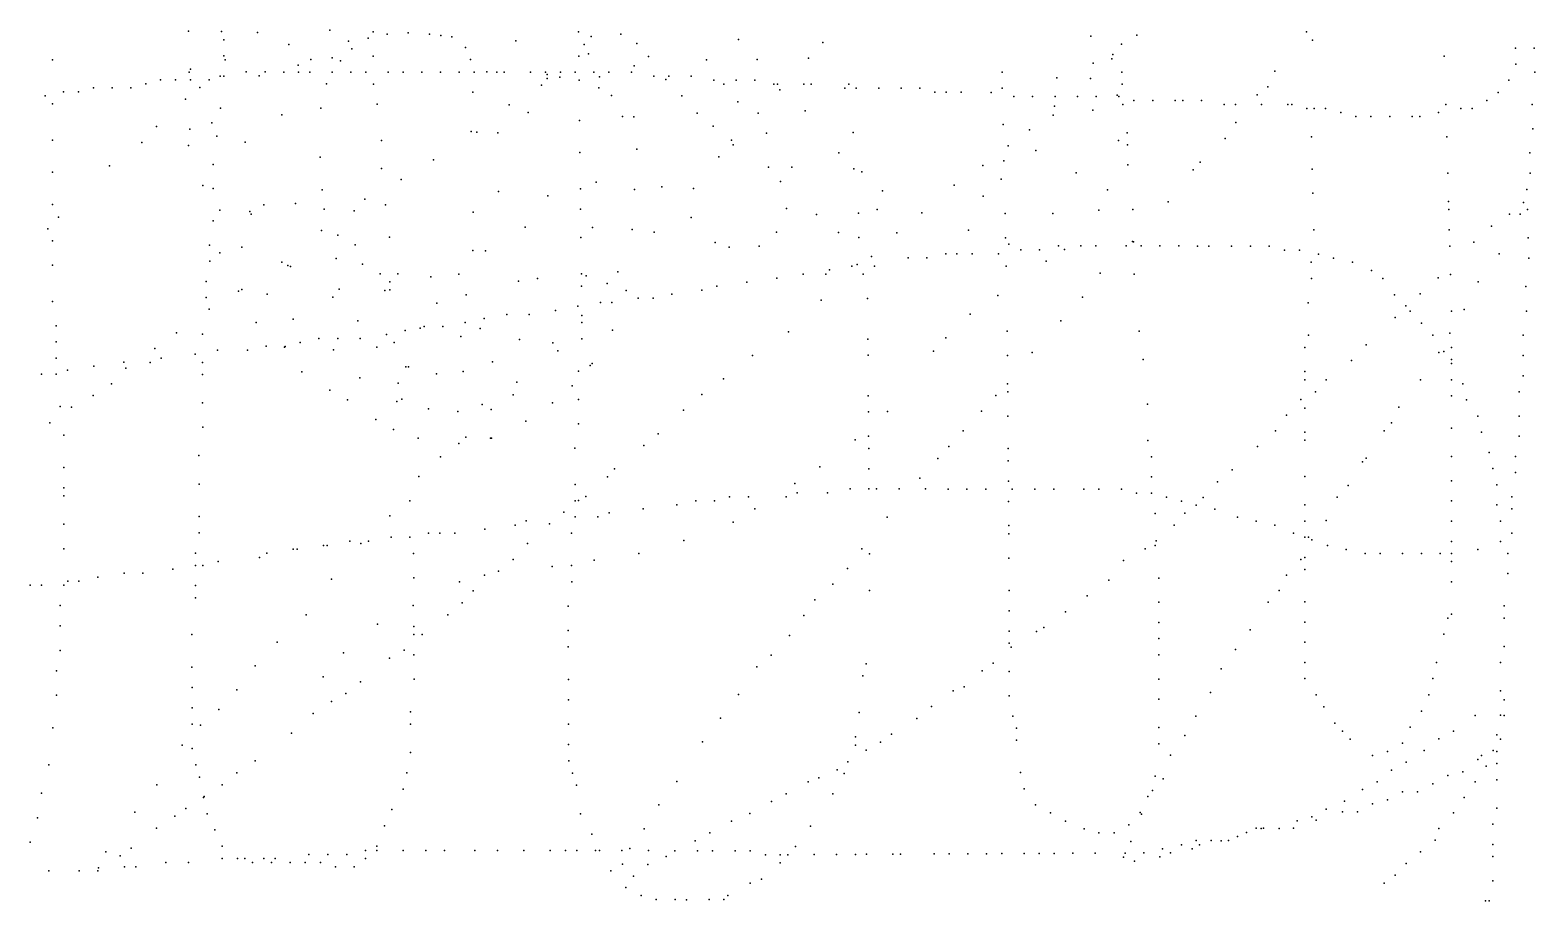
# Model space of a CAD drawing. Header units: metres. Extents: x -21.4 to -6.2, y -43.4 to -42.1.
# Drawn here: x -21.443031 to -21.441632, y -43.119823 to -43.119013 of the extents above; entities that cross this region are included whole.
import ezdxf

# ---------------------------------------------------------------- set-up
doc = ezdxf.new("R2010")
doc.units = ezdxf.units.M

msp = doc.modelspace()

# ---------------------------------------------------------------- linework, layer by layer
at = {"layer": 'Pontos'}
for p in [(-21.4428842, -43.1190137, 428), (-21.4428842, -43.1190137, 428), (-21.4428534, -43.119014, 428), (-21.4428534, -43.119014, 428), (-21.4427528, -43.1190127, 426), (-21.4427528, -43.1190127, 426), (-21.4427125, -43.1190144, 425), (-21.4425214, -43.1190144, 417), (-21.4418442, -43.1190142), (-21.4428513, -43.1190218, 427), (-21.4428199, -43.119015, 427), (-21.4427909, -43.119026, 427), (-21.4427352, -43.119023, 425), (-21.4427169, -43.1190202, 424), (-21.4427169, -43.1190202, 424), (-21.4426995, -43.1190164, 424), (-21.4426995, -43.1190164, 424), (-21.4426797, -43.1190151, 423), (-21.4426797, -43.1190151, 423), (-21.44266, -43.1190164, 422), (-21.44266, -43.1190164, 422), (-21.4426495, -43.1190176, 422), (-21.4426495, -43.1190176, 422), (-21.4426391, -43.1190189, 422), (-21.4426391, -43.1190189, 422), (-21.4425797, -43.1190226, 419), (-21.4425797, -43.1190226, 419), (-21.442516, -43.1190262, 417), (-21.4425096, -43.1190188, 417), (-21.4425096, -43.1190188, 417), (-21.442482, -43.1190164, 416), (-21.4424673, -43.1190253, 415), (-21.4423726, -43.1190214, 414), (-21.4422942, -43.1190242, 412), (-21.4420448, -43.1190183, 412), (-21.4420165, -43.1190257), (-21.4420022, -43.1190175), (-21.4418387, -43.119022), (-21.4430107, -43.1190404, 428), (-21.4428512, -43.1190367, 427), (-21.4428501, -43.1190405, 427), (-21.4427705, -43.1190399, 426), (-21.4427505, -43.1190384, 425), (-21.4427428, -43.1190414, 425), (-21.4427428, -43.1190414, 425), (-21.4427322, -43.1190302, 425), (-21.4427322, -43.1190302, 425), (-21.4427124, -43.1190368, 424), (-21.4426264, -43.1190289, 421), (-21.4426264, -43.1190289, 421), (-21.4426218, -43.1190401, 420), (-21.4426218, -43.1190401, 420), (-21.4425211, -43.1190368, 417), (-21.4425121, -43.1190347, 416), (-21.4424563, -43.1190371, 415), (-21.4424025, -43.1190405, 414), (-21.4423551, -43.1190401, 413), (-21.4423075, -43.1190388, 412), (-21.4420254, -43.1190395), (-21.4420244, -43.1190355, 412), (-21.4417161, -43.1190369, 411), (-21.44165, -43.1190295, 411), (-21.4416325, -43.1190295, 411), (-21.4428834, -43.1190518, 427), (-21.4428834, -43.1190518, 427), (-21.4428824, -43.1190489, 427), (-21.4428824, -43.1190489, 427), (-21.4428546, -43.1190554, 426), (-21.4428512, -43.1190554), (-21.4428304, -43.1190516), (-21.4428185, -43.1190552, 426), (-21.4428185, -43.1190552, 426), (-21.442813, -43.1190516), (-21.4427956, -43.1190517), (-21.4427823, -43.1190452, 426), (-21.4427823, -43.1190452, 426), (-21.4427817, -43.1190517), (-21.4427713, -43.1190517), (-21.4427505, -43.1190517), (-21.4427331, -43.1190517), (-21.4427192, -43.1190517), (-21.4426983, -43.1190517), (-21.4426844, -43.1190517), (-21.4426671, -43.1190517), (-21.4426497, -43.1190517), (-21.4426323, -43.1190517), (-21.4426184, -43.1190517), (-21.4426067, -43.1190514, 419), (-21.4426067, -43.1190514, 419), (-21.4425975, -43.1190517), (-21.4425905, -43.1190517), (-21.4425661, -43.1190517), (-21.4425522, -43.1190518, 417), (-21.4425506, -43.1190539, 417), (-21.4425506, -43.1190539, 417), (-21.4425383, -43.1190518, 417), (-21.4425244, -43.1190518, 416), (-21.442507, -43.1190518, 416), (-21.4425018, -43.1190563, 415), (-21.4424931, -43.1190518, 415), (-21.4424722, -43.1190518, 415), (-21.4424697, -43.1190459, 415), (-21.4424697, -43.1190459, 415), (-21.4424513, -43.1190555, 415), (-21.4424374, -43.1190555, 414), (-21.4424165, -43.1190555, 414), (-21.4421275, -43.1190518, 411), (-21.4420427, -43.1190433, 412), (-21.4420159, -43.1190519, 412), (-21.4418738, -43.1190509), (-21.4416495, -43.1190444, 411), (-21.4416318, -43.1190519, 411), (-21.4430003, -43.1190702), (-21.4429864, -43.1190702), (-21.4429725, -43.1190665), (-21.4429552, -43.1190665), (-21.4429379, -43.1190665), (-21.442924, -43.1190628), (-21.4429101, -43.1190591), (-21.4428963, -43.1190591), (-21.4428824, -43.1190591), (-21.4428737, -43.119066, 426), (-21.442865, -43.1190591), (-21.4427559, -43.1190627, 424), (-21.4427559, -43.1190627, 424), (-21.4427122, -43.1190629, 423), (-21.4426197, -43.1190703, 419), (-21.4426197, -43.1190703, 419), (-21.4425557, -43.1190639, 417), (-21.4425506, -43.1190577, 417), (-21.4425506, -43.1190577, 417), (-21.4425389, -43.1190566, 417), (-21.4425208, -43.1190592, 416), (-21.4425026, -43.1190665, 415), (-21.4425026, -43.1190665, 415), (-21.4424402, -43.1190586, 414), (-21.4423956, -43.1190593, 414), (-21.4423863, -43.1190631, 413), (-21.4423747, -43.1190593, 413), (-21.4423573, -43.1190593, 413), (-21.4423398, -43.119063, 413), (-21.4423362, -43.1190631, 413), (-21.4423342, -43.1190681, 412), (-21.4423119, -43.119063, 412), (-21.442305, -43.119063, 412), (-21.4422736, -43.1190668, 412), (-21.4422701, -43.119063, 412), (-21.4422631, -43.1190668, 411), (-21.4422422, -43.1190668, 411), (-21.4422213, -43.1190668, 411), (-21.4422039, -43.1190668, 411), (-21.4421899, -43.1190705, 411), (-21.4421794, -43.1190705, 411), (-21.4421654, -43.1190705, 411), (-21.4421375, -43.1190706, 411), (-21.4421272, -43.1190668, 411), (-21.4420764, -43.1190572, 412), (-21.4420453, -43.1190578), (-21.4420156, -43.1190631, 412), (-21.4418803, -43.1190656), (-21.441656, -43.1190594, 411), (-21.4430176, -43.1190739), (-21.4430106, -43.1190814, 427), (-21.4428871, -43.119077, 426), (-21.4427086, -43.1190816, 422), (-21.4425858, -43.1190822, 418), (-21.4424908, -43.1190735, 415), (-21.4424252, -43.1190738, 414), (-21.4423731, -43.1190793, 413), (-21.4421165, -43.1190743, 412), (-21.4420991, -43.1190743, 412), (-21.4420786, -43.1190835), (-21.4420782, -43.1190743, 412), (-21.4420572, -43.1190743, 412), (-21.4420398, -43.1190743, 412), (-21.4420205, -43.1190731, 412), (-21.4420188, -43.1190743, 412), (-21.4420152, -43.1190818, 412), (-21.4420048, -43.1190781, 413), (-21.4419873, -43.1190781, 413), (-21.4419664, -43.1190781, 413), (-21.4419594, -43.1190781, 413), (-21.441942, -43.1190781, 413), (-21.4419209, -43.1190819, 413), (-21.4419104, -43.1190819, 413), (-21.4418903, -43.1190729), (-21.441886, -43.1190819, 413), (-21.4418615, -43.1190819, 413), (-21.441858, -43.1190819, 413), (-21.4417147, -43.1190819, 412), (-21.4416764, -43.1190782, 412), (-21.4416661, -43.1190707, 412), (-21.4416345, -43.1190819, 411), (-21.4428545, -43.1190852, 425), (-21.4427972, -43.1190916, 424), (-21.4427972, -43.1190916, 424), (-21.442761, -43.1190853, 424), (-21.442761, -43.1190853, 424), (-21.4425683, -43.1190892, 417), (-21.4425683, -43.1190892, 417), (-21.4425204, -43.1190967, 415), (-21.4424806, -43.119093, 414), (-21.44247, -43.1190934, 414), (-21.44247, -43.1190934, 414), (-21.4424111, -43.11909, 413), (-21.4423542, -43.1190901, 412), (-21.4423107, -43.1190878, 412), (-21.4420798, -43.1190917, 412), (-21.4420429, -43.1190871, 412), (-21.441844, -43.1190856, 413), (-21.441837, -43.1190856), (-21.4418265, -43.1190856, 413), (-21.4418124, -43.1190894, 413), (-21.4417983, -43.1190931, 413), (-21.4417843, -43.1190932, 412), (-21.4417668, -43.1190932, 412), (-21.4417459, -43.1190932, 412), (-21.4417389, -43.1190932, 412), (-21.4417215, -43.1190894, 412), (-21.4417006, -43.1190857, 412), (-21.4416901, -43.1190857, 412), (-21.442914, -43.1191025, 425), (-21.4428829, -43.1191047, 425), (-21.4428829, -43.1191047, 425), (-21.4428624, -43.1190991, 425), (-21.4428624, -43.1190991, 425), (-21.4428579, -43.1191114, 424), (-21.4426211, -43.1191069, 418), (-21.4426211, -43.1191069, 418), (-21.442616, -43.1191077, 418), (-21.4425965, -43.1191082, 417), (-21.4425965, -43.1191082, 417), (-21.4423961, -43.119102, 413), (-21.4423467, -43.1191087, 412), (-21.4422659, -43.119108, 411), (-21.4421265, -43.1191005, 411), (-21.4421019, -43.1191055), (-21.4420111, -43.1191081, 413), (-21.44191, -43.1190986), (-21.4418397, -43.1191119), (-21.4417138, -43.119112, 412), (-21.4416338, -43.1191044, 412), (-21.4430106, -43.119115, 426), (-21.4429275, -43.1191171, 425), (-21.4428841, -43.1191201, 424), (-21.4428841, -43.1191201, 424), (-21.4428314, -43.1191168, 424), (-21.4428314, -43.1191168, 424), (-21.4427048, -43.1191153, 421), (-21.4424673, -43.1191234, 414), (-21.442379, -43.1191151, 412), (-21.4423775, -43.1191195, 412), (-21.4421219, -43.1191202), (-21.4420961, -43.1191247, 412), (-21.4420192, -43.1191155, 413), (-21.4420108, -43.1191193, 413), (-21.4419199, -43.1191134), (-21.4429577, -43.119139, 424), (-21.4428613, -43.1191376, 423), (-21.4427618, -43.1191308, 422), (-21.4427618, -43.1191308, 422), (-21.4426563, -43.1191333, 419), (-21.4425201, -43.1191266, 414), (-21.4423909, -43.1191306, 412), (-21.4423448, -43.1191403, 412), (-21.4423231, -43.1191403, 411), (-21.4422794, -43.119127, 411), (-21.4421452, -43.1191386), (-21.4421258, -43.1191343, 411), (-21.4420104, -43.1191381, 413), (-21.4419431, -43.1191355), (-21.4416367, -43.119127, 412), (-21.4430106, -43.1191449, 425), (-21.4427046, -43.1191415, 420), (-21.4426865, -43.1191516, 419), (-21.4425049, -43.119154, 413), (-21.4425049, -43.119154, 413), (-21.4423335, -43.1191534, 411), (-21.4422653, -43.1191418, 411), (-21.4422578, -43.1191445, 411), (-21.4421283, -43.1191514, 411), (-21.4420584, -43.1191453, 412), (-21.4419498, -43.1191428), (-21.4418389, -43.119142), (-21.4417129, -43.1191458, 413), (-21.4416362, -43.1191458, 412), (-21.4428707, -43.1191571, 423), (-21.4428707, -43.1191571, 423), (-21.4428707, -43.1191571, 423), (-21.4428707, -43.1191571, 423), (-21.4428612, -43.1191601, 422), (-21.4427599, -43.1191613, 421), (-21.4427599, -43.1191613, 421), (-21.4425957, -43.1191628, 416), (-21.4425957, -43.1191628, 416), (-21.4425498, -43.1191667, 414), (-21.4425498, -43.1191667, 414), (-21.4425197, -43.1191604, 414), (-21.4424692, -43.1191608, 413), (-21.4424692, -43.1191608, 413), (-21.442444, -43.1191584, 413), (-21.4424143, -43.11916, 412), (-21.4422388, -43.1191621, 410), (-21.442172, -43.119157), (-21.4421451, -43.1191671, 411), (-21.4420294, -43.1191613, 413), (-21.4418383, -43.1191645), (-21.4416392, -43.1191608, 413), (-21.4430106, -43.1191749, 424), (-21.442855, -43.1191802, 422), (-21.442855, -43.1191802, 422), (-21.442827, -43.1191815, 421), (-21.442827, -43.1191815, 421), (-21.442814, -43.1191751, 421), (-21.442814, -43.1191751, 421), (-21.4427847, -43.1191739, 421), (-21.4427847, -43.1191739, 421), (-21.4427579, -43.1191791, 420), (-21.4427579, -43.1191791, 420), (-21.4427302, -43.1191808, 419), (-21.4427201, -43.1191698, 419), (-21.4427009, -43.1191753, 419), (-21.4426194, -43.1191819, 416), (-21.4426194, -43.1191819, 416), (-21.4425194, -43.1191792, 413), (-21.4423278, -43.1191786, 411), (-21.4422436, -43.1191796, 410), (-21.4420374, -43.1191802, 413), (-21.4420059, -43.1191795, 413), (-21.4419729, -43.1191723), (-21.4417122, -43.1191721, 413), (-21.441712, -43.1191796, 413), (-21.4416423, -43.1191729, 413), (-21.4416387, -43.1191796, 413), (-21.443005, -43.1191866, 424), (-21.4428611, -43.1191901, 422), (-21.4428259, -43.119184, 421), (-21.4428259, -43.119184, 421), (-21.4425711, -43.1191961, 415), (-21.4425711, -43.1191961, 415), (-21.4425085, -43.1191962, 413), (-21.4425085, -43.1191962, 413), (-21.4424166, -43.119187, 412), (-21.4422999, -43.1191843, 411), (-21.442261, -43.1191831, 410), (-21.442202, -43.1191828), (-21.4421247, -43.1191832, 412), (-21.4420803, -43.1191832, 412), (-21.4416722, -43.119195, 413), (-21.4416556, -43.119184, 413), (-21.4416455, -43.119184, 413), (-21.4430151, -43.1191976, 423), (-21.4430106, -43.1192087, 423), (-21.4427604, -43.1191991, 420), (-21.4427454, -43.1192034, 419), (-21.4427454, -43.1192034, 419), (-21.4426972, -43.1192053, 418), (-21.4425191, -43.1192055, 413), (-21.4424714, -43.1191983, 412), (-21.4424714, -43.1191983, 412), (-21.4424511, -43.1192005, 412), (-21.4423943, -43.1192103, 412), (-21.4423371, -43.1192006, 411), (-21.4422795, -43.1192009, 411), (-21.4422606, -43.1192057, 411), (-21.4422254, -43.1192012), (-21.4421587, -43.1191988, 411), (-21.4421243, -43.1192058, 412), (-21.4420061, -43.1192092), (-21.4420052, -43.1192097, 413), (-21.4418374, -43.1191984), (-21.4417115, -43.1191985, 414), (-21.4416888, -43.1192098, 414), (-21.441638, -43.119206, 413), (-21.4428645, -43.1192126, 421), (-21.4428551, -43.1192199, 421), (-21.4428551, -43.1192199, 421), (-21.4428347, -43.1192147, 421), (-21.4428347, -43.1192147, 421), (-21.4427291, -43.1192124, 419), (-21.4427291, -43.1192124, 419), (-21.4426196, -43.1192178, 416), (-21.4426196, -43.1192178, 416), (-21.4426196, -43.1192178, 416), (-21.4426196, -43.1192178, 416), (-21.4426078, -43.1192179, 415), (-21.4426078, -43.1192179, 415), (-21.4423813, -43.1192147, 411), (-21.4423535, -43.1192138, 411), (-21.4422488, -43.1192233), (-21.4421799, -43.1192208, 411), (-21.4421694, -43.1192208, 411), (-21.4421554, -43.1192209, 411), (-21.4421309, -43.1192209, 412), (-21.4421212, -43.1192117, 412), (-21.44211, -43.1192171, 412), (-21.4420925, -43.1192171, 412), (-21.4420751, -43.1192134, 412), (-21.4420694, -43.1192167, 412), (-21.4420541, -43.1192134, 413), (-21.4420401, -43.1192134, 413), (-21.4420121, -43.1192134, 413), (-21.4419981, -43.1192134, 413), (-21.4419806, -43.1192134, 414), (-21.4419631, -43.1192134, 414), (-21.4419456, -43.1192135, 414), (-21.441935, -43.1192135, 414), (-21.441914, -43.1192135, 414), (-21.4418965, -43.1192135, 414), (-21.441879, -43.1192135, 414), (-21.4418649, -43.1192173, 414), (-21.4418509, -43.1192173, 414), (-21.4418332, -43.1192211, 414), (-21.4417111, -43.1192135, 414), (-21.441665, -43.1192209, 414), (-21.4430106, -43.1192312, 422), (-21.4428644, -43.1192277, 421), (-21.4427975, -43.1192284, 420), (-21.4427917, -43.1192315, 420), (-21.4427917, -43.1192315, 420), (-21.4427894, -43.1192327, 420), (-21.4427894, -43.1192327, 420), (-21.4427469, -43.1192252, 419), (-21.4427469, -43.1192252, 419), (-21.4427223, -43.1192304, 418), (-21.4427223, -43.1192304, 418), (-21.4424847, -43.1192375, 412), (-21.4422881, -43.1192358, 411), (-21.4422672, -43.1192321, 411), (-21.4422623, -43.1192307), (-21.4422462, -43.1192321, 411), (-21.4422148, -43.1192246, 411), (-21.4421974, -43.1192246, 411), (-21.4421237, -43.1192322, 412), (-21.4420863, -43.1192277, 412), (-21.44184, -43.1192286), (-21.4418191, -43.1192249, 414), (-21.4418016, -43.1192286, 414), (-21.4417839, -43.1192362, 414), (-21.4416374, -43.1192249, 414), (-21.4428678, -43.1192465, 420), (-21.4427059, -43.1192394, 417), (-21.4427059, -43.1192394, 417), (-21.4426969, -43.1192467, 417), (-21.4426894, -43.1192395, 417), (-21.4426894, -43.1192395, 417), (-21.4426588, -43.1192422, 416), (-21.4426588, -43.1192422, 416), (-21.4426328, -43.1192397, 416), (-21.4426328, -43.1192397, 416), (-21.4425772, -43.1192463, 414), (-21.4425772, -43.1192463, 414), (-21.4425595, -43.1192438, 413), (-21.4425595, -43.1192438, 413), (-21.4425187, -43.1192394, 412), (-21.4425186, -43.1192508, 412), (-21.4425144, -43.1192413, 412), (-21.4425144, -43.1192413, 412), (-21.4424947, -43.1192485, 412), (-21.4423928, -43.1192509, 411), (-21.4423648, -43.1192471, 411), (-21.4423369, -43.1192434, 411), (-21.4423125, -43.1192396, 411), (-21.4422915, -43.1192396, 411), (-21.4422565, -43.1192396, 411), (-21.4420361, -43.1192388), (-21.4420045, -43.1192398, 413), (-21.4418396, -43.1192437), (-21.4417732, -43.1192437, 414), (-21.4417219, -43.1192431, 414), (-21.4417104, -43.11924, 414), (-21.4416847, -43.1192468, 414), (-21.4416402, -43.1192513, 414), (-21.4430106, -43.1192651, 421), (-21.4428678, -43.1192615, 420), (-21.4428378, -43.1192556, 420), (-21.4428378, -43.1192556, 420), (-21.4428345, -43.1192541, 420), (-21.442811, -43.1192584, 419), (-21.442811, -43.1192584, 419), (-21.4427499, -43.1192612, 418), (-21.4427499, -43.1192612, 418), (-21.4427439, -43.1192535, 418), (-21.4427439, -43.1192535, 418), (-21.4427014, -43.1192549, 417), (-21.4427014, -43.1192549, 417), (-21.4426968, -43.1192543, 417), (-21.4426259, -43.119259, 415), (-21.4426259, -43.119259, 415), (-21.4426259, -43.119259, 415), (-21.4426259, -43.119259, 415), (-21.4425009, -43.1192659, 412), (-21.4424905, -43.1192659, 412), (-21.4424771, -43.119255, 412), (-21.4424771, -43.119255, 412), (-21.442466, -43.1192621, 412), (-21.442452, -43.1192621, 411), (-21.4424346, -43.1192584, 411), (-21.4424067, -43.1192546, 411), (-21.4422957, -43.119264), (-21.4422526, -43.1192623, 411), (-21.4421315, -43.1192595, 412), (-21.4420526, -43.119261), (-21.4418426, -43.1192664), (-21.4417624, -43.1192588, 414), (-21.4417385, -43.1192579, 414), (-21.4428649, -43.1192724, 419), (-21.4426531, -43.1192667, 416), (-21.4426531, -43.1192667, 416), (-21.4425882, -43.1192771, 414), (-21.4425672, -43.1192771, 413), (-21.4425428, -43.1192734, 413), (-21.4425219, -43.1192696, 412), (-21.4425183, -43.1192781, 412), (-21.442157, -43.119277, 412), (-21.4417617, -43.1192801, 415), (-21.4417518, -43.119269, 414), (-21.441748, -43.119274, 414), (-21.4417095, -43.119274, 415), (-21.4416977, -43.1192727, 415), (-21.4416396, -43.119274, 414), (-21.4430071, -43.1192877, 420), (-21.4428952, -43.1192943, 419), (-21.4428211, -43.1192845, 419), (-21.4428211, -43.1192845, 419), (-21.4427867, -43.1192817, 419), (-21.4427867, -43.1192817, 419), (-21.4427266, -43.1192832, 417), (-21.4427266, -43.1192832, 417), (-21.4426826, -43.119292, 416), (-21.4426687, -43.1192899, 416), (-21.4426687, -43.1192899, 416), (-21.4426651, -43.1192883, 415), (-21.4426476, -43.1192883, 415), (-21.4426267, -43.1192846, 415), (-21.442613, -43.1192901, 414), (-21.442613, -43.1192901, 414), (-21.442613, -43.1192901, 414), (-21.442613, -43.1192901, 414), (-21.4426092, -43.1192808, 414), (-21.4425183, -43.1192847, 412), (-21.4424897, -43.1192919, 411), (-21.4424897, -43.1192919, 411), (-21.442326, -43.1192934, 411), (-21.4421226, -43.1192926, 412), (-21.4420727, -43.1192832), (-21.4419999, -43.1192927, 414), (-21.4417374, -43.1192853, 415), (-21.4430071, -43.1193027, 419), (-21.4428711, -43.1192954, 419), (-21.4428118, -43.1193068, 418), (-21.442795, -43.1193075, 418), (-21.442795, -43.1193075, 418), (-21.4427943, -43.1193069, 418), (-21.4427804, -43.1193031, 418), (-21.4427629, -43.1192994, 418), (-21.4427454, -43.1192994, 417), (-21.4427245, -43.1192995, 417), (-21.4427091, -43.1193077, 416), (-21.4427091, -43.1193077, 416), (-21.4427, -43.1192957, 416), (-21.442693, -43.1193033, 416), (-21.4426308, -43.1192978, 414), (-21.4426308, -43.1192978, 414), (-21.4425762, -43.1193005, 413), (-21.4425762, -43.1193005, 413), (-21.4425452, -43.1193036, 412), (-21.4425182, -43.1192998, 412), (-21.4422522, -43.1193, 411), (-21.4421799, -43.1192988, 411), (-21.4418458, -43.1193078), (-21.4418423, -43.1192965), (-21.4417888, -43.1193055, 415), (-21.4417269, -43.1192965, 415), (-21.4417111, -43.1192946, 415), (-21.4417094, -43.1193078, 415), (-21.4416429, -43.1192965, 415), (-21.4430071, -43.1193177, 419), (-21.4429443, -43.1193216, 418), (-21.4429199, -43.1193217, 418), (-21.4429154, -43.1193089, 419), (-21.4429095, -43.1193179, 418), (-21.4428781, -43.1193142, 418), (-21.4428711, -43.1193218, 418), (-21.4428571, -43.1193105, 418), (-21.4428292, -43.1193105, 418), (-21.4427493, -43.1193101, 417), (-21.4427493, -43.1193101, 417), (-21.4426013, -43.1193211, 413), (-21.4426013, -43.1193211, 413), (-21.4425406, -43.1193109, 412), (-21.4425406, -43.1193109, 412), (-21.4423597, -43.1193152, 411), (-21.4422521, -43.1193151, 411), (-21.4421913, -43.1193112, 411), (-21.4421225, -43.1193152, 412), (-21.4420996, -43.1193124), (-21.4419962, -43.1193191, 414), (-21.4418023, -43.11932, 415), (-21.4417212, -43.1193127, 415), (-21.4417164, -43.1193116, 415), (-21.4417094, -43.1193191, 415), (-21.4416429, -43.1193153, 415), (-21.443021, -43.1193327, 418), (-21.4430071, -43.1193328, 418), (-21.4429966, -43.119329, 418), (-21.4429722, -43.1193253, 418), (-21.4429423, -43.1193271, 418), (-21.4428711, -43.1193331, 418), (-21.4427789, -43.1193305, 417), (-21.4427789, -43.1193305, 417), (-21.4427247, -43.1193361, 416), (-21.4427247, -43.1193361, 416), (-21.442682, -43.1193259, 415), (-21.442682, -43.1193259, 415), (-21.4426796, -43.1193259, 415), (-21.4426796, -43.1193259, 415), (-21.4426536, -43.1193325, 414), (-21.4426536, -43.1193325, 414), (-21.4426286, -43.1193301, 414), (-21.4426286, -43.1193301, 414), (-21.4425215, -43.1193299, 411), (-21.4425107, -43.1193246, 411), (-21.4425107, -43.1193246, 411), (-21.4425088, -43.1193227, 411), (-21.4425088, -43.1193227, 411), (-21.4418458, -43.1193303), (-21.4417094, -43.1193228, 415), (-21.4416429, -43.1193341, 415), (-21.4429558, -43.1193417, 418), (-21.4427526, -43.1193476, 416), (-21.4427526, -43.1193476, 416), (-21.4426893, -43.119341, 415), (-21.4425789, -43.1193401, 412), (-21.4425272, -43.1193435, 411), (-21.4425272, -43.1193435, 411), (-21.4423866, -43.1193371, 411), (-21.4421223, -43.1193416, 412), (-21.4421222, -43.1193491, 413), (-21.4418458, -43.1193379), (-21.441836, -43.119349, 415), (-21.4418259, -43.1193381, 415), (-21.4417381, -43.1193381, 415), (-21.4417094, -43.1193379, 415), (-21.4416989, -43.1193416, 415), (-21.4416464, -43.1193491, 415), (-21.4430036, -43.1193629, 417), (-21.4429929, -43.1193635, 417), (-21.4429727, -43.1193526, 417), (-21.442871, -43.1193594, 417), (-21.4427362, -43.1193567, 416), (-21.4427362, -43.1193567, 416), (-21.4426905, -43.1193582, 415), (-21.4426905, -43.1193582, 415), (-21.4426858, -43.1193561, 415), (-21.4426109, -43.119361, 413), (-21.4426109, -43.119361, 413), (-21.4425823, -43.119352, 412), (-21.4425823, -43.119352, 412), (-21.4425455, -43.1193594, 411), (-21.4425455, -43.1193594, 411), (-21.4425214, -43.1193562, 411), (-21.4424068, -43.1193516, 411), (-21.4422519, -43.1193527, 411), (-21.4421332, -43.1193525), (-21.4419923, -43.1193606, 414), (-21.4418495, -43.1193563, 415), (-21.4418458, -43.1193642), (-21.4417584, -43.1193635, 415), (-21.4417094, -43.1193529, 416), (-21.4416954, -43.1193566, 416), (-21.4430131, -43.119378, 417), (-21.4427098, -43.1193749, 415), (-21.4427098, -43.1193749, 415), (-21.4426609, -43.1193649, 414), (-21.4426609, -43.1193649, 414), (-21.4426335, -43.1193675, 413), (-21.4426335, -43.1193675, 413), (-21.4426025, -43.1193657, 413), (-21.4425703, -43.1193763, 412), (-21.4425703, -43.1193763, 412), (-21.4424237, -43.1193662, 410), (-21.4422518, -43.1193678, 411), (-21.4422341, -43.1193674, 411), (-21.4421467, -43.1193671), (-21.442122, -43.1193717, 413), (-21.441863, -43.1193708, 415), (-21.4417651, -43.119378, 416), (-21.4416849, -43.1193717, 416), (-21.4416464, -43.1193717, 416), (-21.4430001, -43.1193893, 416), (-21.4428709, -43.119382, 416), (-21.4426934, -43.1193841, 414), (-21.4426934, -43.1193841, 414), (-21.4426704, -43.1193922, 414), (-21.4426704, -43.1193922, 414), (-21.4426261, -43.1193914, 413), (-21.4426033, -43.1193922, 412), (-21.4426033, -43.1193922, 412), (-21.4426024, -43.1193922, 412), (-21.4426024, -43.1193922, 412), (-21.4425213, -43.1193788, 410), (-21.4424473, -43.1193881, 410), (-21.4422516, -43.1193904, 411), (-21.4421635, -43.1193854), (-21.4418732, -43.1193853, 415), (-21.4418458, -43.1193867), (-21.4417719, -43.1193853, 416), (-21.4417094, -43.1193829, 416), (-21.4416814, -43.1193867, 416), (-21.4416464, -43.1193905, 416), (-21.4426328, -43.1193972, 413), (-21.4426328, -43.1193972, 413), (-21.4425247, -43.1194014, 410), (-21.4424608, -43.1193991, 410), (-21.4422641, -43.1193939, 411), (-21.4422515, -43.1194017, 411), (-21.442177, -43.1194), (-21.4421218, -43.1194019, 413), (-21.441992, -43.1193945, 414), (-21.44189, -43.1193999, 415), (-21.4418458, -43.1193942), (-21.4416744, -43.1194055, 416), (-21.4430001, -43.1194195, 415), (-21.4428744, -43.1194084, 416), (-21.4426497, -43.1194097, 413), (-21.4422971, -43.1194189, 411), (-21.4421871, -43.119411), (-21.4421217, -43.1194132, 413), (-21.4419886, -43.1194095, 414), (-21.4417921, -43.1194143, 416), (-21.4417888, -43.1194107, 416), (-21.4417094, -43.1194093, 416), (-21.4416499, -43.1194093, 416), (-21.44267, -43.119428, 413), (-21.4424945, -43.1194282, 409), (-21.4424878, -43.1194209, 409), (-21.4423201, -43.1194345, 411), (-21.4422514, -43.1194206, 412), (-21.4422039, -43.1194293), (-21.4421215, -43.1194321, 413), (-21.4419886, -43.1194283, 414), (-21.441927, -43.1194328, 415), (-21.4419135, -43.1194218, 415), (-21.4418458, -43.119428), (-21.4417094, -43.1194318, 417), (-21.4416709, -43.1194205, 417), (-21.4416499, -43.1194243, 417), (-21.4430001, -43.1194383, 414), (-21.4430001, -43.1194459, 414), (-21.4428743, -43.1194349, 415), (-21.4425246, -43.1194353, 410), (-21.4425147, -43.1194465, 409), (-21.4423809, -43.1194468, 410), (-21.4423634, -43.1194469, 410), (-21.4423284, -43.1194469, 411), (-21.4423179, -43.1194432, 411), (-21.4422898, -43.1194432, 411), (-21.4422688, -43.1194394, 411), (-21.4422513, -43.1194395, 412), (-21.4422443, -43.1194395, 412), (-21.4422232, -43.1194395, 412), (-21.4421987, -43.1194395, 412), (-21.4421776, -43.1194396, 412), (-21.4421601, -43.1194396, 413), (-21.4421425, -43.1194396, 413), (-21.442118, -43.1194396, 413), (-21.4420969, -43.1194397, 413), (-21.4420794, -43.1194397, 414), (-21.4420513, -43.1194397, 414), (-21.4420373, -43.1194397, 414), (-21.4420164, -43.1194397, 414), (-21.4420025, -43.1194434, 414), (-21.4419886, -43.1194434, 415), (-21.4419746, -43.1194471, 415), (-21.4419405, -43.1194474, 415), (-21.4418158, -43.119447, 416), (-21.4418056, -43.1194361, 416), (-21.4416674, -43.1194356, 417), (-21.4416534, -43.1194468, 417), (-21.4426784, -43.1194504, 413), (-21.442535, -43.1194611, 410), (-21.4425245, -43.1194504, 410), (-21.4425215, -43.1194501, 409), (-21.442493, -43.1194618, 409), (-21.4424614, -43.119458, 409), (-21.4424299, -43.1194543, 410), (-21.4424124, -43.1194506, 410), (-21.4423949, -43.1194506, 410), (-21.4423574, -43.1194578, 411), (-21.4421214, -43.119451, 413), (-21.4419851, -43.1194622, 414), (-21.4419607, -43.1194508, 415), (-21.4419573, -43.119462, 415), (-21.4419468, -43.1194545, 415), (-21.4419294, -43.1194582, 415), (-21.4418458, -43.1194543), (-21.4417094, -43.1194506, 417), (-21.4416674, -43.1194543, 417), (-21.4416534, -43.1194581, 417), (-21.4430001, -43.1194723, 413), (-21.4428743, -43.1194651, 414), (-21.442697, -43.1194646, 413), (-21.4425804, -43.119473, 411), (-21.44257, -43.1194692, 410), (-21.4425485, -43.119472, 410), (-21.4425245, -43.1194655, 410), (-21.4425034, -43.1194655, 409), (-21.4423775, -43.1194703, 410), (-21.4422342, -43.1194658), (-21.4421212, -43.1194736, 413), (-21.4419674, -43.119473, 415), (-21.4419086, -43.1194657, 415), (-21.4418912, -43.1194694, 415), (-21.4418738, -43.1194731, 415), (-21.4418458, -43.1194694), (-21.4418259, -43.1194687, 416), (-21.4417094, -43.1194694, 417), (-21.4416639, -43.1194694, 417), (-21.4428742, -43.1194802, 413), (-21.4427342, -43.1194881, 413), (-21.442724, -43.1194903, 413), (-21.4427168, -43.1194881, 413), (-21.4426958, -43.1194843, 412), (-21.4426783, -43.1194843, 412), (-21.4426608, -43.1194805, 412), (-21.4426503, -43.1194805, 412), (-21.4426363, -43.1194805, 412), (-21.4426084, -43.1194768, 411), (-21.4425687, -43.1194903, 410), (-21.4425279, -43.1194806, 410), (-21.4424235, -43.1194873, 410), (-21.4421212, -43.1194812, 413), (-21.4419842, -43.1194876, 414), (-21.4418563, -43.1194806, 415), (-21.4418458, -43.1194844), (-21.4418423, -43.1194844, 416), (-21.4418394, -43.1194869, 416), (-21.4417094, -43.1194882, 417), (-21.4416639, -43.1194882, 417), (-21.4416534, -43.1194806, 417), (-21.443, -43.119495, 412), (-21.4428777, -43.1194991, 413), (-21.4428182, -43.1195031, 413), (-21.4428112, -43.1194993, 413), (-21.4427867, -43.1194956, 413), (-21.4427832, -43.1194956, 413), (-21.4427587, -43.1194919, 413), (-21.4427552, -43.1194919, 413), (-21.4426748, -43.1194994, 412), (-21.4424652, -43.1194996, 410), (-21.4422578, -43.1194951), (-21.4422509, -43.1194999, 412), (-21.442121, -43.1195039, 413), (-21.4419943, -43.119495, 414), (-21.4419851, -43.1194922, 414), (-21.4418458, -43.1195032), (-21.4418248, -43.1194919, 416), (-21.4418073, -43.1194957, 416), (-21.4417898, -43.1194994, 416), (-21.4417759, -43.1194994, 416), (-21.4417549, -43.1194994, 416), (-21.4417374, -43.1194994, 416), (-21.4417199, -43.1194994, 416), (-21.4417094, -43.1194994, 416), (-21.4416849, -43.1194957, 417), (-21.4416569, -43.1194994, 417), (-21.4429441, -43.1195179, 411), (-21.4429266, -43.1195179, 411), (-21.4428986, -43.1195142, 412), (-21.4428777, -43.1195105, 412), (-21.4428707, -43.1195105, 412), (-21.4428567, -43.1195068, 413), (-21.4425957, -43.119516, 411), (-21.4425822, -43.119505, 410), (-21.4425458, -43.1195117, 410), (-21.4425278, -43.1195108, 410), (-21.4425069, -43.1195057, 409), (-21.4422713, -43.1195134), (-21.4420145, -43.119506, 414), (-21.4418495, -43.119505, 415), (-21.4418458, -43.1195145), (-21.4417094, -43.119507, 416), (-21.4416569, -43.1195182, 417), (-21.4430315, -43.1195289, 410), (-21.443021, -43.119529, 410), (-21.443, -43.119529, 410), (-21.4429965, -43.1195253, 411), (-21.4429861, -43.1195253, 411), (-21.4429686, -43.1195216, 411), (-21.4428776, -43.1195294, 412), (-21.4427511, -43.1195233, 412), (-21.4426747, -43.1195221, 411), (-21.442632, -43.1195258, 411), (-21.442609, -43.1195195, 411), (-21.4425277, -43.1195259, 410), (-21.4422848, -43.1195281), (-21.442028, -43.1195243, 414), (-21.4419816, -43.1195223, 414), (-21.441863, -43.1195195, 415), (-21.4417094, -43.1195257, 416), (-21.4428776, -43.1195408, 411), (-21.4426295, -43.1195453, 411), (-21.4426194, -43.1195343, 411), (-21.4423016, -43.1195427), (-21.4422506, -43.1195339, 411), (-21.4421209, -43.119534, 413), (-21.4420482, -43.1195389, 413), (-21.4419816, -43.1195449, 414), (-21.4418799, -43.1195449, 415), (-21.4418698, -43.119534, 415), (-21.4418458, -43.1195445), (-21.4430035, -43.1195479, 409), (-21.4427748, -43.1195564, 412), (-21.4426752, -43.1195478, 411), (-21.442643, -43.1195564, 411), (-21.4425311, -43.1195486, 410), (-21.4423117, -43.1195573), (-21.4421209, -43.1195528, 413), (-21.4420684, -43.1195536, 413), (-21.4417129, -43.1195596, 416), (-21.4417094, -43.1195558, 416), (-21.4416604, -43.1195483, 417), (-21.4416604, -43.1195596, 417), (-21.4430035, -43.1195669, 409), (-21.4427084, -43.1195652, 411), (-21.4426745, -43.1195674, 411), (-21.442531, -43.1195712, 410), (-21.4421209, -43.1195717, 412), (-21.4420953, -43.119572, 413), (-21.4420886, -43.1195683, 413), (-21.4419816, -43.1195637, 414), (-21.4418967, -43.1195704, 415), (-21.4418458, -43.1195633, 415), (-21.442881, -43.1195749, 410), (-21.4428018, -43.1195821, 411), (-21.4426745, -43.1195749, 411), (-21.4426667, -43.1195747, 411), (-21.4425309, -43.1195863, 410), (-21.4423252, -43.1195757), (-21.4421209, -43.1195829, 412), (-21.4421189, -43.1195867, 412), (-21.4419816, -43.1195787, 414), (-21.4418458, -43.1195821, 415), (-21.4417164, -43.1195746, 416), (-21.4416604, -43.1195859, 416), (-21.4430035, -43.1195896, 407), (-21.4427401, -43.119592, 411), (-21.4426971, -43.1195968, 410), (-21.4426836, -43.1195894, 410), (-21.4426745, -43.1195938, 410), (-21.4423421, -43.119594), (-21.4422537, -43.119602, 411), (-21.4421358, -43.1196014, 412), (-21.4419816, -43.1195937, 414), (-21.4419102, -43.1195887, 414), (-21.4418458, -43.1196009, 415), (-21.4417234, -43.1196009, 416), (-21.4416639, -43.1196009, 416), (-21.443007, -43.1196086, 407), (-21.442881, -43.1196052, 409), (-21.4428221, -43.1196041, 410), (-21.442759, -43.1196142, 410), (-21.4423556, -43.119605), (-21.4422571, -43.1196133, 411), (-21.4421459, -43.1196087, 412), (-21.4421209, -43.1196093, 412), (-21.4419816, -43.1196163, 413), (-21.4419236, -43.1196069, 414), (-21.4418458, -43.1196159, 415), (-21.4417269, -43.1196159, 416), (-21.4428809, -43.1196241, 408), (-21.4428391, -43.1196262, 409), (-21.4427377, -43.1196298, 410), (-21.4427241, -43.1196188, 410), (-21.4426744, -43.1196165, 410), (-21.4425308, -43.1196166, 410), (-21.4421729, -43.1196271, 412), (-21.4421628, -43.1196234, 412), (-21.4419337, -43.1196288, 414), (-21.4416639, -43.1196272, 416), (-21.443007, -43.1196313, 405), (-21.4428809, -43.119643, 407), (-21.4427512, -43.1196372, 409), (-21.4425307, -43.1196355, 410), (-21.4423725, -43.1196306), (-21.4421931, -43.1196418, 412), (-21.4421209, -43.1196319, 412), (-21.4419816, -43.1196351, 413), (-21.4418353, -43.119631, 415), (-21.4418283, -43.1196422, 415), (-21.4417304, -43.119631, 416), (-21.4416605, -43.1196356, 416), (-21.4428809, -43.1196581, 407), (-21.442856, -43.1196445, 408), (-21.4427681, -43.1196482, 409), (-21.4426778, -43.1196468, 409), (-21.4426778, -43.1196581, 409), (-21.4425306, -43.1196582, 410), (-21.4423893, -43.1196526), (-21.4422604, -43.1196474, 411), (-21.4422066, -43.1196528), (-21.4421174, -43.1196507, 412), (-21.4419472, -43.1196507, 413), (-21.4418178, -43.1196573, 415), (-21.4417374, -43.119646, 416), (-21.4416875, -43.1196501, 416), (-21.4416639, -43.1196497, 416), (-21.4416605, -43.1196501, 416), (-21.4430105, -43.1196617, 404), (-21.4428729, -43.1196593, 407), (-21.4427884, -43.1196666, 408), (-21.4422638, -43.1196701, 411), (-21.4422303, -43.1196675), (-21.4421139, -43.1196619, 412), (-21.4419816, -43.1196614, 413), (-21.4419573, -43.1196689, 413), (-21.4418108, -43.1196648, 415), (-21.4418038, -43.1196723, 415), (-21.4417479, -43.119661, 415), (-21.4417212, -43.1196719, 416), (-21.4417077, -43.1196646, 416), (-21.4416672, -43.1196682, 416), (-21.4416639, -43.1196723, 416), (-21.4428899, -43.1196777, 406), (-21.4428809, -43.1196809, 406), (-21.4426777, -43.1196846, 409), (-21.4425306, -43.1196771, 410), (-21.4424062, -43.1196747), (-21.4422638, -43.1196776, 411), (-21.4422539, -43.1196823), (-21.4422404, -43.1196749), (-21.4421139, -43.1196732, 412), (-21.4419816, -43.1196765, 413), (-21.4417689, -43.1196836, 415), (-21.4417549, -43.119676, 415), (-21.4417347, -43.1196827, 415), (-21.4416706, -43.1196827, 416), (-21.4416674, -43.1196836, 416), (-21.443014, -43.1196959, 402), (-21.4428773, -43.119696, 405), (-21.4428223, -43.1196924, 407), (-21.4425305, -43.1196923, 410), (-21.4422708, -43.1196933), (-21.4419707, -43.1196871, 413), (-21.4417828, -43.1196873, 415), (-21.4417516, -43.1196936, 415), (-21.4416849, -43.1196911, 416), (-21.4416814, -43.1196873, 416), (-21.4416773, -43.1196973, 416), (-21.4416674, -43.1196948, 416), (-21.4428738, -43.1197074, 405), (-21.4428392, -43.1197034, 406), (-21.4426811, -43.1197036, 408), (-21.4425269, -43.1197037, 410), (-21.4424299, -43.1197114), (-21.4423079, -43.1197118), (-21.4422978, -43.1197081), (-21.4422809, -43.1197007), (-21.4422743, -43.119704, 411), (-21.4421104, -43.1197033, 412), (-21.4419851, -43.1197066, 413), (-21.4419775, -43.119709, 413), (-21.4417786, -43.1197118, 415), (-21.4417651, -43.1197009, 415), (-21.4417269, -43.1197136, 415), (-21.4417129, -43.1197061, 416), (-21.4416989, -43.1197024, 416), (-21.4416875, -43.1197118, 416), (-21.4416674, -43.1197099, 416), (-21.443021, -43.1197225, 401), (-21.4429137, -43.1197145, 404), (-21.4428703, -43.1197263, 405), (-21.4428697, -43.1197255, 405), (-21.4428528, -43.1197145, 405), (-21.4426846, -43.1197187, 408), (-21.4425234, -43.119715, 410), (-21.4423282, -43.1197229), (-21.4422848, -43.1197229, 411), (-21.4421069, -43.1197183, 412), (-21.441992, -43.1197254, 413), (-21.4419876, -43.11972, 413), (-21.4417921, -43.119719, 415), (-21.4417549, -43.1197211, 415), (-21.4417409, -43.1197211, 415), (-21.4416976, -43.1197263, 416), (-21.442934, -43.1197402, 403), (-21.4428867, -43.1197366, 404), (-21.4428668, -43.1197415, 405), (-21.4426951, -43.1197377, 408), (-21.4425197, -43.1197416, 410), (-21.4424468, -43.1197334), (-21.4423621, -43.1197412), (-21.4423418, -43.1197302), (-21.4420965, -43.1197334, 412), (-21.4420825, -43.1197408, 412), (-21.441999, -43.1197405, 413), (-21.4419977, -43.1197418, 413), (-21.4418259, -43.1197372, 414), (-21.4418108, -43.1197399, 414), (-21.441809, -43.1197299, 414), (-21.4417968, -43.1197399, 415), (-21.4417828, -43.1197324, 415), (-21.4417689, -43.1197287, 415), (-21.4417077, -43.1197408, 416), (-21.4416674, -43.1197362, 416), (-21.4430245, -43.1197453, 401), (-21.4429138, -43.119755, 404), (-21.4428968, -43.1197439, 404), (-21.442702, -43.1197528, 408), (-21.4424603, -43.1197555), (-21.442379, -43.1197485), (-21.4423057, -43.1197531, 411), (-21.4420686, -43.1197483, 412), (-21.4420512, -43.1197557, 412), (-21.4420094, -43.1197518, 413), (-21.4418912, -43.119755, 414), (-21.4418866, -43.1197554, 414), (-21.4418842, -43.119755, 414), (-21.4418698, -43.1197553, 414), (-21.4418563, -43.119755, 414), (-21.4418529, -43.119748, 414), (-21.4418394, -43.1197444, 414), (-21.4418353, -43.1197474, 414), (-21.4417212, -43.1197553, 416), (-21.4416709, -43.1197512, 416), (-21.4430315, -43.119768, 402), (-21.4428597, -43.1197566, 405), (-21.4425091, -43.1197606, 410), (-21.4424128, -43.1197667), (-21.4423993, -43.1197594), (-21.4420373, -43.1197594, 412), (-21.4420233, -43.1197594, 413), (-21.4420078, -43.1197673, 413), (-21.4419607, -43.1197704, 413), (-21.4419468, -43.1197665, 413), (-21.4419438, -43.1197704, 413), (-21.4419329, -43.1197665, 413), (-21.4419236, -43.1197666, 413), (-21.4419169, -43.1197665, 413), (-21.4419086, -43.1197626, 413), (-21.4419001, -43.1197591, 414), (-21.4417246, -43.1197662, 415), (-21.4416709, -43.11977, 416), (-21.4429612, -43.1197771, 403), (-21.4429477, -43.1197808, 404), (-21.4429375, -43.1197734, 404), (-21.4428527, -43.1197718, 405), (-21.4428527, -43.1197832, 406), (-21.4428387, -43.1197832, 406), (-21.4428317, -43.1197832, 406), (-21.4428141, -43.1197832, 406), (-21.4428036, -43.1197832, 406), (-21.4427721, -43.1197794, 407), (-21.4427545, -43.1197794, 407), (-21.442737, -43.1197794, 407), (-21.4427195, -43.1197756, 408), (-21.4427195, -43.1197832, 408), (-21.442709, -43.1197718, 408), (-21.442709, -43.1197756, 408), (-21.4426844, -43.1197756, 408), (-21.4426634, -43.1197756, 408), (-21.4426459, -43.1197756, 408), (-21.4426178, -43.1197756, 409), (-21.4425968, -43.1197756, 409), (-21.4425723, -43.1197756, 409), (-21.4425477, -43.1197756, 409), (-21.4425336, -43.1197757, 409), (-21.4425231, -43.1197757, 410), (-21.4425056, -43.1197757, 410), (-21.442502, -43.1197757, 410), (-21.442481, -43.1197758, 410), (-21.4424738, -43.1197738), (-21.4424564, -43.1197758, 410), (-21.4424399, -43.1197814), (-21.4424318, -43.1197759, 410), (-21.4424107, -43.119776, 410), (-21.4423967, -43.119776, 410), (-21.4423756, -43.119776, 411), (-21.4423616, -43.119776, 411), (-21.4423476, -43.1197797, 411), (-21.4423337, -43.1197796, 411), (-21.4423267, -43.1197796, 411), (-21.4423197, -43.119772, 411), (-21.4423022, -43.1197795, 411), (-21.4422813, -43.1197794, 411), (-21.4422638, -43.1197793, 411), (-21.4422534, -43.1197792, 411), (-21.4422289, -43.1197791, 411), (-21.442222, -43.1197791, 411), (-21.4421906, -43.1197789, 412), (-21.4421766, -43.1197789, 412), (-21.4421592, -43.1197788, 412), (-21.4421418, -43.1197787, 412), (-21.4421278, -43.1197786, 412), (-21.4421069, -43.1197786, 412), (-21.442093, -43.1197785, 412), (-21.4420791, -43.1197784, 412), (-21.4420616, -43.1197783, 412), (-21.4420408, -43.1197782, 412), (-21.4420145, -43.1197819, 413), (-21.4420129, -43.1197781, 413), (-21.4419955, -43.119778, 413), (-21.4419808, -43.1197816, 413), (-21.4419781, -43.1197742, 413), (-21.4419707, -43.1197779, 413), (-21.4419505, -43.1197741, 413), (-21.4417381, -43.1197771, 415), (-21.4416709, -43.1197813, 416), (-21.443014, -43.1197946, 403), (-21.4429859, -43.1197946, 403), (-21.4429684, -43.1197946, 403), (-21.442968, -43.1197918, 403), (-21.4429438, -43.1197908, 404), (-21.4429333, -43.1197908, 404), (-21.4429053, -43.119787, 405), (-21.4428842, -43.119787, 405), (-21.4428246, -43.119787, 406), (-21.4428071, -43.119787, 406), (-21.4427896, -43.119787, 407), (-21.4427756, -43.119787, 407), (-21.4427615, -43.119787, 407), (-21.4427475, -43.1197908, 407), (-21.44273, -43.1197908, 407), (-21.4424914, -43.1197947, 410), (-21.4424805, -43.1197885), (-21.4424568, -43.1197887), (-21.4423337, -43.1197871, 411), (-21.4420044, -43.1197855, 413), (-21.4417516, -43.1197879, 415), (-21.4424773, -43.11981, 410), (-21.4424704, -43.1197997), (-21.4423616, -43.1198061, 411), (-21.4423511, -43.1198023, 411), (-21.4417719, -43.1198061, 415), (-21.4417617, -43.1197988, 415), (-21.4416709, -43.1198038, 416), (-21.4424632, -43.1198176, 410), (-21.4424491, -43.1198214, 410), (-21.4424316, -43.1198214, 410), (-21.442421, -43.1198215, 410), (-21.4424, -43.1198214, 410), (-21.4423861, -43.1198213, 410), (-21.4423826, -43.1198175, 411), (-21.4416779, -43.1198226, 416), (-21.4416744, -43.1198226, 416)]:
    msp.add_point(p, dxfattribs=at)

doc.saveas('drawing.dxf')
